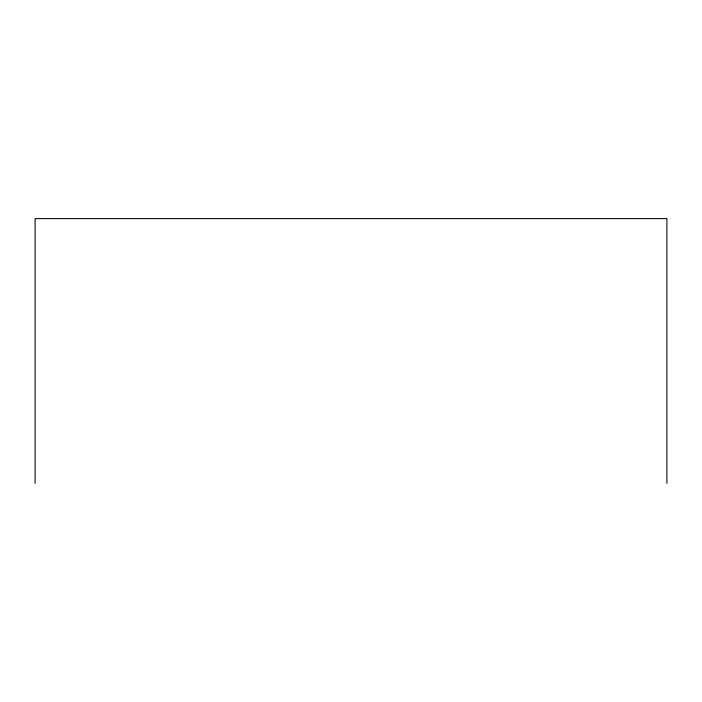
<?xml version="1.0" encoding="UTF-8"?>
<svg xmlns="http://www.w3.org/2000/svg" width="702" height="702" viewBox="0 0 702 702"><rect width="100%" height="100%" fill="white"/><g stroke="black" fill="none" stroke-linecap="round" stroke-linejoin="round"><path stroke-width="1.05" d="M666.9 483.38L666.9 218.62L35.1 218.62L35.1 483.38"/></g></svg>
